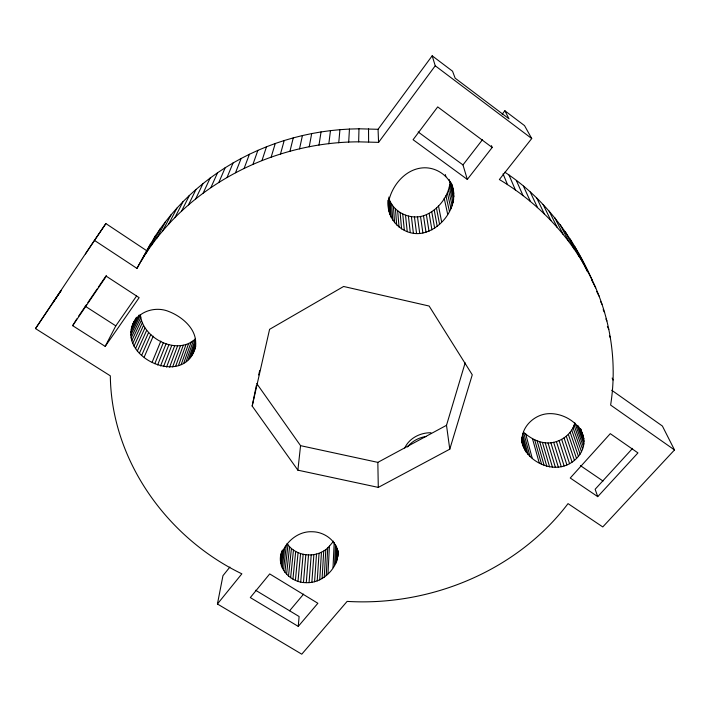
<?xml version="1.0" encoding="UTF-8"?>
<svg xmlns="http://www.w3.org/2000/svg" width="710" height="710" viewBox="0 0 710 710"><rect width="100%" height="100%" fill="white"/><g stroke="black" fill="none" stroke-linecap="round" stroke-linejoin="round"><path stroke-width="1.06" d="M338.031 550.774C339.034 567.538 322.979 583.407 306.267 582.67C291.18 582.999 276.527 568.541 281.204 553.046M195.712 346.196C185.541 389.772 113.014 356.065 134.918 320.033M229.898 567.05L222.958 575.677L217.429 603.988L301.768 654.185L347.128 601.397C430.588 606.393 517.031 570.822 568.035 503.621L602.772 526.935L674.5 449.945L610.618 405.064C617.389 362.712 610.644 318.488 592.078 279.873C573.165 237.096 544.25 198.054 504.81 172.193M217.429 603.988L241.861 573.822C166.93 537.736 111.319 460.195 110.325 375.839L35.5 328.588L94.43 240.37L136.959 268.398C180.012 189.268 269.72 142.027 358.648 141.84L358.985 128.794L378.048 129.3L432.177 55.815L452.536 71.204L455.154 78.189L509.026 118.836L504.863 110.751L502.156 114.248M337.827 556.445C339.123 542.467 325.242 531.71 312.151 531.746C296.975 530.947 283.024 543.949 280.556 558.459M522.853 445.294C518.513 429.843 532.606 414.915 547.623 413.735C562.968 412.421 580.798 423.027 583.815 438.7C585.652 453.344 572.304 465.955 558.344 467.171C542.138 468.511 523.98 456.832 521.513 440.129M336.771 561.202L337.303 548.173M337.445 558.85L337.791 550.188M335.794 563.465L336.531 546.052M334.543 565.621L335.457 544.898M389.151 211.633L388.441 200.096C385.184 219.275 403.892 237.193 422.903 233.004C443.067 228.487 459.92 204.267 451.622 183.899M333.025 567.645L334.179 542.511M327.984 573.627L329.431 546.141L333.594 541.153M326.236 575.49L327.736 547.942L329.431 546.141M324.248 577.168L325.828 549.576L327.736 547.942M348.681 142.115L349.453 129.06L358.985 128.794M322.074 578.65L323.733 551.022L325.828 549.576M319.713 579.919L321.461 552.256L323.733 551.022M389.036 198.764C393.695 212.423 409.865 220.029 423.497 215.778C437.671 210.843 449.084 196.404 450.113 181.361L453.85 196.528M317.201 580.966L319.047 553.276L321.461 552.256M314.574 581.765L316.509 554.057L319.047 553.276M311.85 582.324L313.891 554.599L316.509 554.057M309.072 582.626L311.22 554.892L313.891 554.599M306.267 582.67L308.513 554.936L311.22 554.892M303.463 582.457L305.824 554.723C298.395 553.782 291.127 549.895 287.035 543.496M298.253 626.397L317.876 603.278L269.711 573.928L250.302 597.572L298.253 626.397L299.114 616.52L255.564 590.241M300.703 581.987L303.161 554.27M298.005 581.268L300.561 553.569M338.741 142.763L339.939 129.673L349.453 129.06M295.404 580.301L298.067 552.628M292.937 579.111L295.688 551.466M290.621 577.691L293.461 550.09M288.5 576.076L291.419 548.519M286.583 574.284L289.573 546.771M297.889 470.171L252.183 406.049L269.587 329.333L343.622 286.476L429.124 306.037L472.265 374.8L449.776 449.181L378.297 487.397L297.889 470.171L300.561 445.667L256.736 383.551M284.896 572.313L287.958 544.863M283.459 570.21L286.325 545.014M282.296 567.991L284.701 547.215M280.823 563.296L282.376 550.241M281.408 565.675L283.334 549.318M280.539 560.882L281.701 551.111M281.515 553.693L281.772 551.537M328.836 143.757L330.469 130.631L339.939 129.673M388.512 202.332C391.574 185.967 404.984 169.388 422.423 167.897C436.339 166.601 450.433 176.444 453.211 190.298M318.985 145.115L321.044 131.936L330.469 130.631M309.214 146.828L311.69 133.587L321.044 131.936M252.183 406.049L256.301 385.699M299.522 148.887L302.424 135.566L311.69 133.587M258.688 374.951L259.665 370.655M289.937 151.301L293.257 137.882L302.424 135.566M280.477 154.052L284.195 140.527L293.257 137.882M194.318 350.332C200.593 332.564 184.076 317.45 169.024 311.592C156.2 306.081 138.982 310.758 133.01 323.982M529.971 456.317L523.563 432.221C532.314 440.12 544.632 445.729 556.409 441.567C565.116 438.869 572.677 431.84 574.825 422.814M449.776 449.181L446.501 425.308L465.156 362.837M271.149 157.141L275.267 143.491L284.195 140.527M261.972 160.558L266.49 146.784L275.267 143.491M191.869 355.355L195.765 343.906M193.244 352.914L195.774 345.575M190.209 357.627L195.561 341.954M188.292 359.704L195.498 338.741C177.429 356.393 142.16 337.969 140.474 314.876L130.871 335.014M186.126 361.567L193.413 340.534M252.964 164.303L257.863 150.378L266.49 146.784M183.739 363.183L191.123 342.096M181.174 364.541L188.656 343.409M178.441 365.623L186.038 344.457M175.583 366.422L183.286 345.229M172.628 366.928L180.455 345.717M244.133 168.359L249.405 154.283L257.863 150.378M169.619 367.132L177.562 345.921M166.575 367.034L174.642 345.823M163.54 366.635L171.731 345.433M160.549 365.943L168.865 344.767M235.498 172.725L241.134 158.481L249.405 154.283M157.638 364.958L166.069 343.809M154.824 363.689L163.38 342.593M152.162 362.162L160.824 341.111M227.076 177.393L233.058 162.972L241.134 158.481M144.201 357.068L153.2 336.185M218.866 182.355L225.194 167.737L233.058 162.972M141.707 355.284L150.813 334.463M139.409 353.278L148.612 332.529M137.332 351.068L146.633 330.39M210.888 187.591L217.544 172.779L225.194 167.737M135.512 348.672L144.893 328.073M133.977 346.125L143.42 325.615M203.158 193.102L210.133 178.077L217.544 172.779M132.726 343.454L142.231 323.032M131.785 340.693L141.334 320.361M131.164 337.862L140.749 317.636M195.685 198.871L202.962 183.633L210.133 178.077M130.906 332.165L139.151 314.991M135.983 319.154L136.923 317.201M131.279 329.351L137.048 317.388M131.98 326.618L136.249 317.556M188.47 204.897L196.049 189.419L202.962 183.633M181.538 211.154L189.392 195.445L196.049 189.419M174.882 217.642L183.002 201.693L189.392 195.445M76.786 318.879L72.66 325.668L105.186 346.391L115.801 325.872L136.569 296.017M168.527 224.342L176.905 208.145L183.002 201.693M162.475 231.247L171.083 214.793L176.905 208.145M156.732 238.347L165.563 221.635L171.083 214.793M151.301 245.624L160.336 228.638L165.563 221.635M146.189 253.062L155.419 235.818L160.336 228.638M141.405 260.659L155.419 235.818M136.959 268.398L150.813 243.131M404.727 448.01C409.306 438.097 420.338 432.594 430.961 432.745M146.526 250.595L105.87 223.579L85.44 253.94M52.451 303.321L61.06 290.656L35.5 328.588M78.632 316.163L86.629 304.404M87.854 302.593L97.084 289.023M98.317 287.213L106.314 275.453M72.66 325.668L106.296 276.226L139.133 297.667L105.186 346.391M94.43 240.37L105.87 223.579M358.648 141.84L378.581 142.364L435.239 65.79L432.177 55.815M491.435 145.656L492.19 147.476L467.313 179.426L462.973 164.915L482.569 139.577M504.863 110.751L524.53 125.617L531.728 138.539L499.37 179.532C536.441 201.729 567.858 233.661 588.084 271.948M289.591 610.795L303.587 594.137M632.592 448.365L595.14 489.27L597.74 496.645L637.944 452.909L610.28 433.659L570.245 478.016L597.74 496.645M300.561 445.667L377.835 462.37L446.501 425.308M305.824 554.723L308.513 554.936M85.182 306.179L115.801 325.872M580.398 465.6L603.012 481.034M611.727 390.243L662.394 426.036L674.5 449.945M467.313 179.426L413.087 139.71L437.706 106.908L492.19 147.476M418.172 131.971L462.973 164.915M435.239 65.79L531.728 138.539M578.836 253.994L592.078 279.873M574.665 246.459L583.753 264.138M586.212 269.392L587.214 271.344M591.723 280.113L595.734 287.914M570.174 239.066L579.094 256.461M596.631 291.348L599.036 296.052M565.364 231.824L574.097 248.944M600.545 301.413L602 304.279M560.252 224.724L568.781 241.577M603.145 309.666L604.618 312.577M605.896 318.959L606.881 320.929M554.829 217.801L563.145 234.389M607.387 326.476L608.807 329.325M549.114 211.065L557.19 227.395M609.428 335.839L610.378 337.765M543.115 204.515L550.942 220.588M536.822 198.17L544.392 214.003M530.264 192.037L537.55 207.631M612.153 378.066L613.058 380.036M523.43 186.135L530.432 201.498M582.688 261.635L585.768 268.424M516.347 180.473L523.048 195.614M509.017 175.059L515.398 189.978M503.062 173.826L507.499 184.618M580.718 428.973L583.318 436.109M580.665 429.177L581.401 431.201M580.088 428.458L583.815 438.7M578.393 425.92L583.984 441.336M577.132 425.423L583.833 443.981M575.198 423.852L583.363 446.617M574.079 425.325L582.573 449.199M573.041 427.757L581.49 451.711M571.727 430.091L580.114 454.125M570.148 432.301L578.464 456.397M568.328 434.351L576.564 458.509M566.287 436.224L574.434 460.444M564.042 437.901L572.091 462.174M561.637 439.357L569.58 463.683M559.081 440.59L566.917 464.943M556.409 441.567L564.13 465.955M553.649 442.286L561.264 466.701M550.845 442.738L558.344 467.171M548.022 442.925L555.397 467.358M545.209 442.836L552.469 467.269M542.431 442.472L549.593 466.896M539.742 441.851L546.789 466.248M537.15 440.954L544.1 465.325M534.701 439.818L541.553 464.145M532.42 438.434L539.174 462.725M525.657 433.828L532.154 457.977M522.498 433.544L528.009 454.444M522.214 436.748L526.305 452.385M521.61 437.68L524.859 450.149M521.522 437.946L522.072 440.093M521.557 439.49L523.705 447.779M451.587 184.094L452.377 187.271M451.036 182.648L453.708 193.395M449.199 179.497L449.705 181.582M449.918 184.378L453.646 199.67M449.394 187.369L453.095 202.767M445.339 174.545L445.827 176.604M448.551 190.28L452.208 205.793M447.389 193.084L450.992 208.713M445.933 195.765L449.465 211.491M444.194 198.276L447.646 214.101M438.443 205.687L441.629 221.804M436.446 207.994L439.543 224.191M434.218 210.071L437.218 226.357M431.778 211.917L434.671 228.265M429.159 213.488L431.928 229.907M426.39 214.784L429.035 231.247M423.497 215.778L426.018 232.285M420.515 216.47L422.903 233.004M417.48 216.852L419.734 233.395M414.436 216.905L416.548 233.457M411.401 216.648L413.38 233.182M408.419 216.071L410.265 232.578M405.517 215.183L407.247 231.655M402.739 213.994L404.345 230.422M400.112 212.512L401.594 228.895M397.662 210.772L399.038 227.076M395.417 208.775L396.704 225.008M393.42 206.548L394.609 222.691M391.671 204.116L392.79 220.171M390.207 201.516L391.263 217.464M388.858 197.052L390.047 214.606M388.086 200.238L388.592 208.571M378.048 129.3L378.581 142.364M377.835 462.37L378.297 487.397M368.525 128.874L368.623 141.92M407.505 446.954A27.442 24.344 -4.9 0 1 426.461 436.437"/></g></svg>
